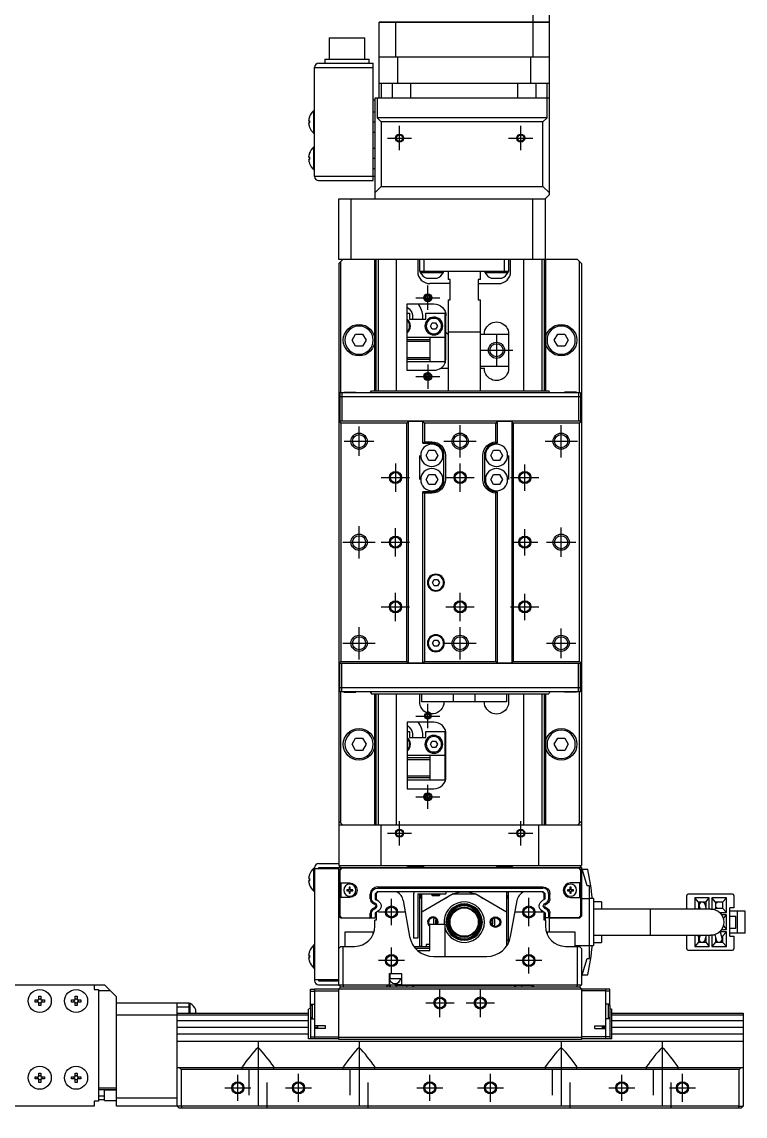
# Model space of a CAD drawing. Extents: x 0 to 1558, y -8 to 1234.
# Drawn here: x 589.2 to 768.1, y 397.8 to 668.5 of the extents above; entities that cross this region are included whole.
import ezdxf

# ---------------------------------------------------------------- set-up
doc = ezdxf.new("R2010")
doc.units = 0
doc.header["$LTSCALE"] = 0.5
doc.linetypes.add('CENTER', pattern=[50.8, 31.75, -6.35, 6.35, -6.35])
doc.linetypes.add('DASHED', pattern=[19.05, 12.7, -6.35])
for name, color, linetype in [('MSM_CENTER', 1, 'CENTER'), ('MSM_CONTINUOUS', 7, 'CONTINUOUS'), ('MSM_DASHED', 4, 'DASHED'), ('MSM_NARROW', 5, 'CONTINUOUS')]:
    doc.layers.add(name, color=color, linetype=linetype)

msp = doc.modelspace()

# ---------------------------------------------------------------- linework, layer by layer
at = {"layer": 'MSM_CENTER'}
for p, q in [((682.61, 636.79), (682.61, 642.79)), ((712.61, 636.79), (712.61, 642.79)), ((679.61, 639.79), (685.61, 639.79)), ((709.61, 639.79), (715.61, 639.79)), ((689.61, 597.29), (689.61, 603.29)), ((686.61, 600.29), (692.61, 600.29)), ((706.61, 591.29), (706.61, 583.29)), ((702.61, 587.29), (710.61, 587.29)), ((689.61, 583.79), (689.61, 577.79)), ((686.61, 580.79), (692.61, 580.79)), ((697.61, 560.79), (697.61, 568.79)), ((722.61, 560.79), (722.61, 568.79)), ((672.61, 561.14), (672.61, 568.44)), ((668.96, 564.79), (676.26, 564.79)), ((693.61, 564.79), (701.61, 564.79)), ((718.61, 564.79), (726.61, 564.79)), ((681.61, 559.29), (681.61, 552.29)), ((697.61, 552.29), (697.61, 559.29)), ((713.61, 552.54), (713.61, 559.04)), ((678.11, 555.79), (685.11, 555.79)), ((694.11, 555.79), (701.11, 555.79)), ((710.11, 555.79), (717.11, 555.79)), ((672.61, 535.79), (672.61, 543.79)), ((681.61, 536.29), (681.61, 543.29)), ((713.61, 536.54), (713.61, 543.04)), ((722.61, 536.14), (722.61, 543.44)), ((668.61, 539.79), (676.61, 539.79)), ((678.11, 539.79), (685.11, 539.79)), ((710.36, 539.79), (716.86, 539.79)), ((718.96, 539.79), (726.26, 539.79)), ((681.61, 520.29), (681.61, 527.29)), ((697.61, 520.29), (697.61, 527.29)), ((713.61, 520.54), (713.61, 527.04)), ((678.11, 523.79), (685.11, 523.79)), ((694.11, 523.79), (701.11, 523.79)), ((710.11, 523.79), (717.11, 523.79)), ((672.61, 510.79), (672.61, 518.79)), ((697.61, 510.79), (697.61, 518.79)), ((722.61, 511.14), (722.61, 518.44)), ((668.61, 514.79), (676.61, 514.79)), ((693.61, 514.79), (701.61, 514.79)), ((718.96, 514.79), (726.26, 514.79)), ((689.61, 493.79), (689.61, 499.79)), ((686.61, 496.79), (692.61, 496.79)), ((689.61, 473.79), (689.61, 479.79)), ((686.61, 476.79), (692.61, 476.79)), ((682.61, 464.79), (682.61, 470.79)), ((712.61, 464.79), (712.61, 470.79)), ((679.61, 467.79), (685.61, 467.79)), ((709.61, 467.79), (715.61, 467.79)), ((680.61, 445.06), (680.61, 451.52)), ((714.61, 444.79), (714.61, 451.79)), ((683.84, 448.29), (677.38, 448.29)), ((718.11, 448.29), (711.11, 448.29)), ((680.61, 433.06), (680.61, 439.52)), ((714.61, 433.06), (714.61, 439.52)), ((683.84, 436.29), (677.38, 436.29)), ((717.84, 436.29), (711.38, 436.29)), ((692.61, 422.29), (692.61, 429.29)), ((702.61, 422.29), (702.61, 429.29)), ((689.11, 425.79), (696.11, 425.79)), ((699.11, 425.79), (706.11, 425.79)), ((647.61, 416.29), (647.61, 397.79)), ((672.61, 416.29), (672.61, 397.79)), ((722.61, 416.29), (722.61, 397.79)), ((747.61, 416.29), (747.61, 397.79)), ((642.61, 401.56), (642.61, 408.02)), ((657.61, 401.29), (657.61, 408.29)), ((690.11, 401.56), (690.11, 408.02)), ((705.11, 401.29), (705.11, 408.29)), ((737.61, 401.56), (737.61, 408.02)), ((752.61, 401.29), (752.61, 408.29)), ((639.38, 404.79), (645.84, 404.79)), ((654.38, 404.79), (660.84, 404.79)), ((686.88, 404.79), (693.34, 404.79)), ((701.88, 404.79), (708.34, 404.79)), ((734.38, 404.79), (740.84, 404.79)), ((749.38, 404.79), (755.84, 404.79))]:
    msp.add_line(p, q, dxfattribs=at)
at = {"layer": 'MSM_CONTINUOUS'}
for p, q in [((719.61, 704.79), (719.61, 668.54)), ((715.58, 692.49), (715.58, 668.54)), ((677.61, 668.54), (719.61, 668.54)), ((677.61, 668.49), (719.61, 668.49)), ((677.61, 649.79), (677.61, 668.49)), ((677.66, 668.54), (677.66, 668.49)), ((681.64, 668.49), (681.64, 659.79)), ((681.9, 668.54), (681.9, 668.49)), ((715.33, 668.54), (715.33, 668.49)), ((715.58, 668.49), (715.58, 659.79)), ((719.56, 668.54), (719.56, 668.49)), ((719.61, 668.49), (719.61, 625.79)), ((665.19, 664.59), (674.04, 664.59)), ((665.19, 664.59), (665.19, 659.29)), ((674.04, 659.29), (674.04, 664.59)), ((662.61, 658.29), (676.11, 658.29)), ((664.11, 659.29), (675.11, 659.29)), ((664.11, 659.29), (664.11, 658.29)), ((675.11, 658.29), (675.11, 659.29)), ((676.11, 629.29), (676.11, 658.29)), ((719.61, 659.79), (677.61, 659.79)), ((682.11, 659.79), (682.11, 653.29)), ((715.11, 653.29), (715.11, 659.79)), ((661.61, 630.29), (661.61, 657.29)), ((661.61, 657.29), (676.11, 657.29)), ((719.61, 653.29), (677.61, 653.29)), ((678.11, 653.29), (678.11, 649.79)), ((680.88, 649.79), (680.88, 653.29)), ((685.35, 653.29), (685.35, 649.79)), ((711.88, 649.79), (711.88, 653.29)), ((716.35, 653.29), (716.35, 649.79)), ((719.11, 644.79), (719.11, 653.29)), ((676.11, 649.29), (676.61, 649.29)), ((676.61, 649.79), (719.61, 649.79)), ((676.61, 624.79), (676.61, 649.79)), ((677.11, 649.79), (677.11, 644.79)), ((660.3, 644.95), (660.31, 644.95)), ((661.45, 640.94), (661.45, 646.64)), ((661.61, 646.64), (661.45, 646.64)), ((676.11, 646.29), (676.61, 646.29)), ((677.11, 644.79), (678.11, 643.79)), ((719.11, 644.79), (677.11, 644.79)), ((718.11, 643.79), (719.11, 644.79)), ((660.13, 644.05), (660.31, 644.05)), ((660.31, 643.53), (660.13, 643.53)), ((660.31, 642.64), (660.3, 642.64)), ((660.31, 644.05), (660.31, 643.53)), ((676.11, 643.79), (676.61, 643.79)), ((678.11, 643.79), (678.11, 627.79)), ((718.11, 643.79), (678.11, 643.79)), ((718.11, 627.79), (718.11, 643.79)), ((661.45, 640.94), (661.61, 640.94)), ((676.11, 641.29), (676.61, 641.29)), ((661.45, 631.94), (661.45, 637.64)), ((661.61, 637.64), (661.45, 637.64)), ((676.11, 637.29), (676.61, 637.29)), ((660.13, 635.05), (660.31, 635.05)), ((660.31, 634.53), (660.13, 634.53)), ((660.3, 635.95), (660.31, 635.95)), ((660.31, 633.64), (660.3, 633.64)), ((660.31, 635.05), (660.31, 634.53)), ((676.11, 634.79), (676.61, 634.79)), ((661.45, 631.94), (661.61, 631.94)), ((676.11, 632.29), (676.61, 632.29)), ((676.61, 630.29), (661.61, 630.29)), ((662.61, 629.29), (676.11, 629.29)), ((676.61, 626.29), (678.11, 627.79)), ((678.11, 627.79), (718.11, 627.79)), ((718.11, 627.79), (719.61, 626.29)), ((718.61, 624.79), (719.61, 625.79)), ((667.61, 609.79), (667.61, 624.79)), ((667.61, 624.79), (718.61, 624.79)), ((670.61, 624.79), (670.61, 609.79)), ((715.61, 609.79), (715.61, 624.79)), ((718.61, 624.79), (718.61, 609.79)), ((726.61, 609.79), (667.61, 609.79)), ((668.61, 609.79), (667.61, 608.79)), ((668.11, 576.79), (668.11, 609.29)), ((676.51, 577.29), (676.51, 609.79)), ((676.81, 577.29), (676.81, 609.79)), ((677.32, 609.79), (677.32, 577.29)), ((681.9, 577.29), (681.9, 609.79)), ((687.11, 609.79), (687.11, 606.79)), ((687.61, 606.79), (687.61, 609.79)), ((688.61, 609.79), (688.61, 606.79)), ((708.61, 606.79), (708.61, 609.79)), ((709.61, 609.79), (709.61, 606.79)), ((710.11, 606.79), (710.11, 609.79)), ((713.32, 609.79), (713.32, 577.29)), ((717.91, 577.29), (717.91, 609.79)), ((718.41, 609.79), (718.41, 577.29)), ((718.71, 609.79), (718.71, 577.29)), ((727.11, 609.29), (726.61, 609.79)), ((727.11, 576.79), (727.11, 609.29)), ((727.61, 608.79), (727.11, 609.29)), ((667.61, 608.79), (667.61, 459.79)), ((709.61, 606.79), (687.61, 606.79)), ((687.76, 606.79), (687.76, 606.54)), ((687.76, 606.54), (693.46, 606.54)), ((693.46, 606.54), (693.46, 606.79)), ((694.61, 606.79), (694.61, 604.79)), ((702.61, 604.79), (702.61, 606.79)), ((703.76, 606.79), (703.76, 606.54)), ((703.76, 606.54), (709.46, 606.54)), ((709.46, 606.54), (709.46, 606.79)), ((727.61, 608.79), (727.61, 459.79)), ((689.28, 605.14), (691.95, 605.14)), ((695.11, 603.79), (690.11, 603.79)), ((695.11, 604.79), (694.61, 604.79)), ((695.11, 599.79), (695.11, 604.79)), ((702.61, 604.79), (702.11, 604.79)), ((702.11, 604.79), (702.11, 599.79)), ((702.11, 603.79), (707.11, 603.79)), ((705.28, 605.14), (707.95, 605.14)), ((684.49, 598.79), (691.11, 598.79)), ((684.49, 582.29), (684.49, 598.79)), ((694.61, 599.79), (695.11, 599.79)), ((694.61, 599.79), (694.61, 577.29)), ((702.11, 599.79), (702.61, 599.79)), ((702.61, 577.29), (702.61, 599.79)), ((684.49, 597.99), (684.99, 597.52)), ((684.49, 596.49), (685.11, 596.49)), ((685.11, 596.49), (685.11, 594.99)), ((689.11, 594.99), (689.11, 596.49)), ((689.11, 596.49), (693.81, 596.49)), ((693.81, 596.49), (693.81, 584.49)), ((693.91, 596.87), (693.91, 584.22)), ((694.11, 585.29), (694.11, 595.79)), ((685.11, 594.99), (689.11, 594.99)), ((685.86, 595.5), (685.86, 594.99)), ((688.36, 594.99), (688.36, 595.5)), ((690.25, 593.29), (690.68, 594.04)), ((690.68, 592.54), (690.25, 593.29)), ((690.68, 594.04), (691.55, 594.04)), ((691.01, 595.49), (691.01, 595.19)), ((691.07, 595.49), (691.07, 595.19)), ((691.09, 595.19), (691.09, 595.49)), ((691.55, 594.04), (691.98, 593.29)), ((691.98, 593.29), (691.55, 592.54)), ((670.88, 589.79), (671.75, 591.29)), ((671.75, 591.29), (673.48, 591.29)), ((673.48, 591.29), (674.35, 589.79)), ((693.81, 590.49), (684.49, 590.49)), ((690.11, 590.49), (690.11, 584.49)), ((691.55, 592.54), (690.68, 592.54)), ((694.11, 591.79), (694.61, 591.29)), ((702.61, 591.79), (694.61, 591.79)), ((702.61, 591.29), (709.61, 591.29)), ((709.61, 591.29), (709.61, 582.79)), ((720.88, 589.79), (721.75, 591.29)), ((721.75, 591.29), (723.48, 591.29)), ((723.48, 591.29), (724.35, 589.79)), ((671.75, 588.29), (670.88, 589.79)), ((673.48, 588.29), (671.75, 588.29)), ((674.35, 589.79), (673.48, 588.29)), ((684.49, 589.99), (690.11, 589.99)), ((690.11, 589.49), (684.49, 589.49)), ((721.75, 588.29), (720.88, 589.79)), ((723.48, 588.29), (721.75, 588.29)), ((724.35, 589.79), (723.48, 588.29)), ((684.49, 585.49), (690.11, 585.49)), ((690.11, 584.99), (684.49, 584.99)), ((684.49, 584.49), (693.81, 584.49)), ((691.11, 582.29), (684.49, 582.29)), ((694.61, 582.79), (692.77, 582.79)), ((709.61, 583.29), (702.61, 583.29)), ((703.61, 582.79), (702.61, 582.79)), ((667.86, 576.79), (667.86, 575.79)), ((727.36, 576.79), (667.86, 576.79)), ((668.36, 576.79), (668.36, 575.79)), ((671.81, 576.84), (668.81, 576.84)), ((668.81, 576.84), (668.81, 576.79)), ((671.81, 576.79), (671.81, 576.84)), ((675.38, 576.79), (675.68, 577.29)), ((675.68, 577.29), (719.54, 577.29)), ((719.84, 576.79), (719.54, 577.29)), ((726.41, 576.89), (723.41, 576.89)), ((723.41, 576.89), (723.41, 576.79)), ((726.41, 576.79), (726.41, 576.89)), ((726.86, 576.79), (726.86, 575.79)), ((727.36, 576.79), (727.36, 575.79)), ((667.81, 575.79), (667.81, 569.79)), ((727.41, 575.79), (667.81, 575.79)), ((668.31, 575.79), (668.31, 569.79)), ((726.91, 575.79), (726.91, 569.79)), ((727.41, 575.79), (727.41, 569.79)), ((667.61, 569.79), (668.11, 569.29)), ((667.61, 569.79), (727.61, 569.79)), ((668.11, 569.29), (668.11, 510.29)), ((684.46, 569.29), (668.11, 569.29)), ((684.81, 569.64), (684.46, 569.29)), ((684.46, 510.29), (684.46, 569.29)), ((688.41, 569.64), (684.81, 569.64)), ((684.81, 509.94), (684.81, 569.64)), ((688.76, 569.29), (688.41, 569.64)), ((688.41, 564.29), (688.41, 569.64)), ((706.46, 569.29), (688.76, 569.29)), ((688.76, 569.29), (688.76, 564.64)), ((706.81, 569.64), (706.46, 569.29)), ((706.46, 564.64), (706.46, 569.29)), ((710.41, 569.64), (706.81, 569.64)), ((706.81, 569.64), (706.81, 564.29)), ((710.76, 569.29), (710.41, 569.64)), ((710.41, 569.64), (710.41, 509.94)), ((727.11, 569.29), (710.76, 569.29)), ((710.76, 569.29), (710.76, 510.29)), ((727.11, 569.29), (727.61, 569.79)), ((727.11, 510.29), (727.11, 569.29)), ((688.41, 564.29), (688.76, 564.64)), ((688.41, 564.29), (690.61, 564.29)), ((688.76, 564.64), (690.61, 564.64)), ((706.46, 564.64), (706.81, 564.29)), ((687.61, 555.29), (687.61, 561.29)), ((689.17, 561.29), (689.89, 562.54)), ((689.89, 560.04), (689.17, 561.29)), ((689.89, 562.54), (691.33, 562.54)), ((691.33, 562.54), (692.06, 561.29)), ((692.06, 561.29), (691.33, 560.04)), ((693.61, 555.29), (693.61, 561.29)), ((693.96, 561.29), (693.96, 555.29)), ((703.26, 555.29), (703.26, 561.29)), ((703.61, 561.29), (703.61, 555.29)), ((705.17, 561.29), (705.89, 562.54)), ((705.89, 560.04), (705.17, 561.29)), ((705.89, 562.54), (707.33, 562.54)), ((707.33, 562.54), (708.06, 561.29)), ((708.06, 561.29), (707.33, 560.04)), ((709.61, 561.29), (709.61, 555.29)), ((691.33, 560.04), (689.89, 560.04)), ((707.33, 560.04), (705.89, 560.04)), ((689.17, 555.29), (689.89, 556.54)), ((689.89, 554.04), (689.17, 555.29)), ((689.89, 556.54), (691.33, 556.54)), ((691.33, 556.54), (692.06, 555.29)), ((692.06, 555.29), (691.33, 554.04)), ((705.17, 555.29), (705.89, 556.54)), ((705.89, 554.04), (705.17, 555.29)), ((705.89, 556.54), (707.33, 556.54)), ((707.33, 556.54), (708.06, 555.29)), ((708.06, 555.29), (707.33, 554.04)), ((691.33, 554.04), (689.89, 554.04)), ((707.33, 554.04), (705.89, 554.04)), ((688.41, 552.29), (688.76, 551.94)), ((688.41, 509.94), (688.41, 552.29)), ((690.61, 552.29), (688.41, 552.29)), ((688.76, 551.94), (688.76, 510.29)), ((690.61, 551.94), (688.76, 551.94)), ((706.46, 551.95), (706.81, 552.3)), ((706.46, 510.29), (706.46, 551.95)), ((706.81, 552.3), (706.81, 509.94)), ((690.75, 529.79), (691.18, 530.54)), ((691.18, 529.04), (690.75, 529.79)), ((691.18, 530.54), (692.05, 530.54)), ((692.05, 529.04), (691.18, 529.04)), ((692.05, 530.54), (692.48, 529.79)), ((692.48, 529.79), (692.05, 529.04)), ((690.75, 514.79), (691.18, 515.54)), ((691.18, 514.04), (690.75, 514.79)), ((691.18, 515.54), (692.05, 515.54)), ((692.05, 515.54), (692.48, 514.79)), ((692.48, 514.79), (692.05, 514.04)), ((692.05, 514.04), (691.18, 514.04)), ((668.11, 510.29), (667.61, 509.79)), ((727.41, 509.79), (667.61, 509.79)), ((667.81, 503.79), (667.81, 509.79)), ((668.11, 510.29), (684.46, 510.29)), ((668.31, 503.79), (668.31, 509.79)), ((684.46, 510.29), (684.81, 509.94)), ((684.81, 509.94), (688.41, 509.94)), ((688.41, 509.94), (688.76, 510.29)), ((688.76, 510.29), (706.46, 510.29)), ((706.46, 510.29), (706.81, 509.94)), ((706.81, 509.94), (710.41, 509.94)), ((710.41, 509.94), (710.76, 510.29)), ((710.76, 510.29), (727.11, 510.29)), ((726.91, 503.79), (726.91, 509.79)), ((727.61, 509.79), (726.91, 509.79)), ((727.61, 509.79), (727.11, 510.29)), ((727.41, 503.79), (727.41, 509.79)), ((727.41, 503.79), (667.81, 503.79)), ((667.86, 502.79), (667.86, 503.79)), ((668.36, 502.79), (668.36, 503.79)), ((726.86, 502.79), (726.86, 503.79)), ((727.36, 502.79), (727.36, 503.79)), ((727.36, 502.79), (667.86, 502.79)), ((668.11, 470.29), (668.11, 502.79)), ((668.81, 502.79), (668.81, 502.69)), ((668.81, 502.69), (671.81, 502.69)), ((671.81, 502.69), (671.81, 502.79)), ((675.38, 502.79), (675.68, 502.29)), ((675.68, 502.29), (719.54, 502.29)), ((676.51, 469.79), (676.51, 502.29)), ((676.81, 469.79), (676.81, 502.29)), ((677.32, 502.29), (677.32, 469.79)), ((681.9, 469.79), (681.9, 502.29)), ((687.61, 500.29), (687.61, 502.29)), ((688.11, 500.29), (688.11, 502.29)), ((695.91, 502.29), (695.91, 500.29)), ((701.32, 500.29), (701.32, 502.29)), ((709.11, 502.29), (709.11, 500.29)), ((709.61, 502.29), (709.61, 500.29)), ((713.32, 502.29), (713.32, 469.79)), ((717.91, 469.79), (717.91, 502.29)), ((718.41, 502.29), (718.41, 469.79)), ((718.71, 502.29), (718.71, 469.79)), ((719.84, 502.79), (719.54, 502.29)), ((723.41, 502.79), (723.41, 502.74)), ((723.41, 502.74), (726.41, 502.74)), ((726.41, 502.74), (726.41, 502.79)), ((727.11, 470.29), (727.11, 502.79)), ((709.11, 500.29), (688.11, 500.29)), ((690.48, 497.3), (690.19, 497.32)), ((691.02, 497.32), (690.48, 497.3)), ((691.11, 495.29), (684.49, 495.29)), ((684.49, 495.29), (684.49, 478.79)), ((684.49, 494.49), (684.99, 494.02)), ((684.49, 492.99), (685.11, 492.99)), ((685.11, 492.99), (685.11, 491.49)), ((689.11, 491.49), (689.11, 492.99)), ((689.11, 492.99), (693.81, 492.99)), ((693.81, 492.99), (693.81, 480.99)), ((693.91, 493.37), (693.91, 480.72)), ((670.88, 489.79), (671.75, 491.29)), ((671.75, 491.29), (673.48, 491.29)), ((673.48, 491.29), (674.35, 489.79)), ((685.11, 491.49), (689.11, 491.49)), ((685.86, 492), (685.86, 491.49)), ((688.36, 491.49), (688.36, 492)), ((690.25, 489.79), (690.68, 490.54)), ((690.68, 490.54), (691.55, 490.54)), ((691.01, 491.99), (691.01, 491.69)), ((691.07, 491.99), (691.07, 491.69)), ((691.09, 491.69), (691.09, 491.99)), ((691.55, 490.54), (691.98, 489.79)), ((694.11, 481.79), (694.11, 492.29)), ((720.88, 489.79), (721.75, 491.29)), ((721.75, 491.29), (723.48, 491.29)), ((723.48, 491.29), (724.35, 489.79)), ((671.75, 488.29), (670.88, 489.79)), ((673.48, 488.29), (671.75, 488.29)), ((674.35, 489.79), (673.48, 488.29)), ((690.68, 489.04), (690.25, 489.79)), ((691.55, 489.04), (690.68, 489.04)), ((691.98, 489.79), (691.55, 489.04)), ((721.75, 488.29), (720.88, 489.79)), ((723.48, 488.29), (721.75, 488.29)), ((724.35, 489.79), (723.48, 488.29)), ((693.81, 486.99), (684.49, 486.99)), ((684.49, 486.49), (690.11, 486.49)), ((690.11, 485.99), (684.49, 485.99)), ((690.11, 486.99), (690.11, 480.99)), ((684.49, 481.99), (690.11, 481.99)), ((690.11, 481.49), (684.49, 481.49)), ((684.49, 480.99), (693.81, 480.99)), ((684.49, 478.79), (691.11, 478.79)), ((667.61, 470.79), (668.61, 469.79)), ((727.61, 469.79), (667.61, 469.79)), ((678.11, 459.79), (678.11, 469.79)), ((717.11, 459.79), (717.11, 469.79)), ((726.61, 469.79), (727.11, 470.29)), ((727.11, 470.29), (727.61, 470.79)), ((662.61, 460.29), (667.61, 460.29)), ((661.45, 453.44), (661.45, 459.14)), ((661.61, 459.14), (661.45, 459.14)), ((661.61, 459.29), (661.61, 431.29)), ((661.61, 459.09), (667.61, 459.09)), ((662.61, 459.29), (727.61, 459.29)), ((662.61, 459.29), (662.61, 459.09)), ((662.61, 459.18), (667.61, 459.18)), ((667.61, 459.79), (727.61, 459.79)), ((668.11, 459.79), (667.61, 459.29)), ((667.61, 430.3), (667.61, 459.29)), ((668.31, 459.29), (667.81, 458.79)), ((667.81, 458.79), (667.81, 447.39)), ((668.36, 459.19), (667.86, 458.69)), ((667.86, 458.69), (667.86, 455.49)), ((668.36, 459.19), (726.86, 459.19)), ((684.46, 459.79), (684.81, 459.44)), ((684.81, 459.44), (688.41, 459.44)), ((688.41, 459.44), (688.76, 459.79)), ((706.46, 459.79), (706.81, 459.44)), ((706.81, 459.44), (710.41, 459.44)), ((710.41, 459.44), (710.76, 459.79)), ((726.86, 459.19), (727.36, 458.69)), ((726.91, 459.29), (727.41, 458.79)), ((727.61, 459.29), (727.11, 459.79)), ((727.36, 458.69), (727.36, 455.49)), ((727.41, 458.79), (727.41, 447.39)), ((727.61, 459.29), (727.61, 447.29)), ((729.18, 458.79), (727.86, 458.79)), ((729.01, 454.79), (727.92, 458.62)), ((660.13, 456.55), (660.31, 456.55)), ((660.31, 456.03), (660.13, 456.03)), ((660.3, 457.45), (660.31, 457.45)), ((660.31, 455.14), (660.3, 455.14)), ((660.31, 456.55), (660.31, 456.03)), ((667.86, 455.49), (670.31, 455.49)), ((668.06, 455.49), (668.06, 451.89)), ((727.36, 455.49), (724.91, 455.49)), ((727.16, 455.49), (727.16, 451.89)), ((661.45, 453.44), (661.61, 453.44)), ((670.19, 453.82), (669.56, 453.82)), ((669.56, 453.82), (669.56, 453.57)), ((669.56, 453.57), (670.19, 453.57)), ((670.44, 454.44), (670.19, 454.44)), ((670.19, 454.44), (670.19, 453.82)), ((670.19, 453.57), (670.19, 452.94)), ((670.19, 452.94), (670.44, 452.94)), ((670.44, 453.82), (670.44, 454.44)), ((671.06, 453.82), (670.44, 453.82)), ((670.44, 452.94), (670.44, 453.57)), ((670.44, 453.57), (671.06, 453.57)), ((671.06, 453.57), (671.06, 453.82)), ((675.38, 451.56), (675.38, 452.72)), ((675.68, 451.56), (675.68, 452.72)), ((677.11, 453.29), (676.61, 452.79)), ((676.61, 452.79), (676.61, 451.4)), ((676.81, 452.79), (676.81, 451.4)), ((718.11, 453.29), (677.11, 453.29)), ((677.18, 454.52), (718.04, 454.52)), ((677.18, 454.22), (718.04, 454.22)), ((686.11, 452.79), (686.11, 441.79)), ((687.11, 452.79), (694.11, 452.79)), ((687.11, 452.79), (687.11, 441.79)), ((687.61, 439.79), (687.61, 452.79)), ((688.11, 439.79), (688.11, 452.79)), ((695.91, 452.79), (688.11, 448.29)), ((690.61, 452.79), (690.61, 452.49)), ((690.61, 452.49), (692.61, 452.49)), ((690.61, 452.49), (690.81, 452.29)), ((692.41, 452.29), (690.81, 452.29)), ((692.41, 452.29), (692.61, 452.49)), ((692.61, 452.49), (692.61, 452.79)), ((694.11, 453.29), (694.11, 452.79)), ((695.91, 452.79), (701.32, 452.79)), ((709.11, 448.29), (701.32, 452.79)), ((709.11, 453.29), (709.11, 439.84)), ((709.61, 440.7), (709.61, 453.29)), ((718.61, 452.79), (718.11, 453.29)), ((718.41, 451.4), (718.41, 452.79)), ((718.61, 451.52), (718.61, 452.79)), ((719.54, 451.56), (719.54, 452.72)), ((719.84, 451.56), (719.84, 452.72)), ((724.79, 453.82), (724.16, 453.82)), ((724.16, 453.82), (724.16, 453.57)), ((724.16, 453.57), (724.79, 453.57)), ((725.04, 454.44), (724.79, 454.44)), ((724.79, 454.44), (724.79, 453.82)), ((724.79, 453.57), (724.79, 452.94)), ((724.79, 452.94), (725.04, 452.94)), ((725.04, 453.82), (725.04, 454.44)), ((725.66, 453.82), (725.04, 453.82)), ((725.04, 452.94), (725.04, 453.57)), ((725.04, 453.57), (725.66, 453.57)), ((725.66, 453.57), (725.66, 453.82)), ((729.61, 454.79), (729.01, 454.79)), ((729.61, 436.79), (729.61, 454.79)), ((753.71, 449.04), (753.71, 452.39)), ((765.01, 452.69), (754.01, 452.69)), ((765.31, 452.39), (765.31, 449.29)), ((667.81, 450.14), (667.86, 450.14)), ((667.86, 451.89), (667.86, 447.39)), ((670.31, 451.89), (667.86, 451.89)), ((676.54, 450.14), (676.03, 450.43)), ((676.03, 449.16), (676.54, 449.45)), ((676.69, 450.4), (676.18, 450.69)), ((677.17, 451.19), (676.61, 451.52)), ((676.81, 451.4), (677.17, 451.19)), ((683.55, 451.12), (685.11, 442.25)), ((710.11, 442.25), (711.68, 451.12)), ((718.05, 451.19), (718.61, 451.52)), ((718.05, 451.19), (718.41, 451.4)), ((718.54, 450.4), (719.04, 450.69)), ((718.69, 450.14), (719.19, 450.43)), ((719.19, 449.16), (718.69, 449.45)), ((724.91, 451.89), (727.36, 451.89)), ((727.36, 451.89), (727.36, 447.39)), ((727.41, 450.14), (727.36, 450.14)), ((729.61, 451.57), (727.61, 451.57)), ((730.61, 451.61), (729.61, 451.61)), ((730.61, 451.61), (730.61, 439.97)), ((732.61, 450.79), (730.61, 450.79)), ((732.61, 450.79), (732.61, 449.04)), ((759.26, 451.79), (755.71, 451.79)), ((755.71, 451.79), (755.71, 449.04)), ((756.61, 450.74), (755.71, 451.79)), ((756.61, 450.74), (756.61, 449.24)), ((758.36, 450.74), (756.61, 450.74)), ((756.61, 450.37), (756.99, 450.74)), ((756.9, 449.33), (756.61, 449.62)), ((756.77, 449.78), (756.99, 449.04)), ((758.55, 449.04), (758.21, 450.21)), ((758.36, 450.74), (759.26, 451.79)), ((758.36, 450.74), (758.36, 449.68)), ((759.26, 449.04), (759.26, 451.79)), ((759.86, 451.79), (759.86, 449.03)), ((760.81, 450.74), (759.86, 451.79)), ((763.51, 451.79), (759.86, 451.79)), ((762.56, 450.74), (760.81, 450.74)), ((760.81, 450.74), (760.81, 449.24)), ((760.81, 450.37), (761.19, 450.74)), ((761.19, 449.24), (760.81, 449.62)), ((762.56, 450.74), (763.51, 451.79)), ((762.56, 450.74), (762.56, 449.24)), ((763.51, 448.19), (763.51, 451.79)), ((667.61, 447.29), (668.11, 446.79)), ((667.81, 449.44), (667.86, 449.44)), ((667.81, 447.39), (668.31, 446.89)), ((667.86, 447.39), (668.36, 446.89)), ((668.71, 446.79), (668.11, 446.79)), ((668.31, 446.89), (676.61, 446.89)), ((675.14, 446.79), (669.51, 446.79)), ((675.14, 446.79), (675.36, 446.89)), ((675.38, 446.89), (675.38, 448.03)), ((675.68, 446.89), (675.68, 448.03)), ((676.18, 448.9), (676.69, 449.19)), ((677.17, 448.39), (676.61, 448.07)), ((676.61, 448.07), (676.61, 446.89)), ((677.17, 448.39), (676.81, 448.19)), ((676.81, 448.19), (676.81, 446.29)), ((718.61, 448.07), (718.05, 448.39)), ((718.41, 448.19), (718.05, 448.39)), ((718.41, 446.29), (718.41, 448.19)), ((719.04, 448.9), (718.54, 449.19)), ((718.61, 448.07), (718.61, 446.29)), ((726.91, 446.89), (718.61, 446.89)), ((719.54, 446.89), (719.54, 448.03)), ((719.61, 446.89), (719.61, 443.29)), ((719.84, 446.89), (719.84, 448.03)), ((719.87, 446.89), (720.09, 446.79)), ((727.11, 446.79), (720.09, 446.79)), ((727.36, 447.39), (726.86, 446.89)), ((727.41, 447.39), (726.91, 446.89)), ((727.11, 446.79), (727.61, 447.29)), ((727.41, 449.44), (727.36, 449.44)), ((759.61, 449.04), (730.61, 449.04)), ((744.61, 449.04), (744.61, 442.54)), ((756.61, 449.24), (756.44, 449.04)), ((756.61, 449.24), (756.93, 449.24)), ((760.81, 449.24), (760.52, 448.92)), ((760.81, 449.24), (762.56, 449.24)), ((761.8, 448.19), (763.51, 448.19)), ((763.51, 447.59), (762.32, 447.59)), ((762.56, 449.24), (763.51, 448.19)), ((762.73, 446.73), (763.51, 447.59)), ((763.51, 443.99), (763.51, 447.59)), ((765.31, 449.29), (764.31, 449.29)), ((764.31, 442.29), (764.31, 449.29)), ((768.11, 448.49), (764.31, 448.49)), ((764.31, 447.29), (765.81, 447.29)), ((765.81, 444.29), (765.81, 447.29)), ((766.2, 443.09), (766.2, 448.49)), ((768.11, 443.09), (768.11, 448.49)), ((676.51, 444.79), (676.51, 446.29)), ((676.81, 446.29), (676.51, 446.29)), ((690.11, 438.79), (690.11, 445.29)), ((690.11, 445.29), (693.81, 445.29)), ((693.81, 445.29), (693.81, 437.29)), ((718.71, 446.29), (718.41, 446.29)), ((718.71, 446.29), (718.71, 444.79)), ((762.73, 444.86), (763.51, 443.99)), ((764.31, 444.29), (765.81, 444.29)), ((676.11, 443.29), (669.11, 443.29)), ((669.11, 443.29), (669.11, 439.79)), ((676.11, 442.84), (676.11, 443.29)), ((687.11, 441.79), (686.11, 441.79)), ((726.11, 443.29), (719.11, 443.29)), ((719.11, 443.29), (719.11, 442.84)), ((726.11, 439.79), (726.11, 443.29)), ((730.61, 442.54), (759.61, 442.54)), ((732.61, 442.54), (732.61, 440.79)), ((753.71, 439.19), (753.71, 442.54)), ((755.71, 442.54), (755.71, 439.79)), ((756.61, 442.34), (756.44, 442.54)), ((756.93, 442.34), (756.61, 442.34)), ((756.61, 442.34), (756.61, 440.84)), ((756.61, 441.97), (756.9, 442.26)), ((756.99, 442.54), (756.77, 441.81)), ((758.21, 441.38), (758.55, 442.54)), ((758.36, 441.91), (758.36, 440.84)), ((759.26, 439.79), (759.26, 442.54)), ((759.86, 442.55), (759.86, 439.79)), ((760.65, 442.53), (760.52, 442.67)), ((760.6, 442.7), (760.97, 441.39)), ((760.81, 441.94), (760.81, 440.84)), ((762.41, 441.8), (761.93, 443.52)), ((763.51, 443.39), (761.96, 443.39)), ((762.26, 442.34), (762.56, 442.34)), ((762.32, 443.99), (763.51, 443.99)), ((762.56, 442.34), (763.51, 443.39)), ((762.56, 442.34), (762.56, 440.84)), ((763.51, 439.79), (763.51, 443.39)), ((768.11, 443.09), (764.31, 443.09)), ((764.31, 442.29), (765.31, 442.29)), ((765.31, 442.29), (765.31, 439.19)), ((661.45, 434.44), (661.45, 440.14)), ((661.61, 440.14), (661.45, 440.14)), ((667.61, 439.29), (668.11, 439.79)), ((668.11, 439.79), (671.51, 439.79)), ((668.61, 439.79), (668.61, 430.29)), ((686.15, 439.79), (690.11, 439.79)), ((690.11, 439.29), (686.55, 439.29)), ((687.05, 438.79), (690.11, 438.79)), ((690.11, 440.29), (689.21, 440.29)), ((689.21, 440.29), (689.21, 439.79)), ((709.61, 441.29), (709.11, 441.29)), ((723.71, 439.79), (727.11, 439.79)), ((726.11, 440.01), (729.61, 440.01)), ((726.61, 430.29), (726.61, 439.79)), ((727.11, 439.79), (727.61, 439.29)), ((727.61, 439.29), (727.61, 430.3)), ((729.61, 439.97), (730.61, 439.97)), ((730.61, 440.79), (732.61, 440.79)), ((754.01, 438.89), (765.01, 438.89)), ((756.61, 440.84), (755.71, 439.79)), ((755.71, 439.79), (759.26, 439.79)), ((756.99, 440.84), (756.61, 441.22)), ((756.61, 440.84), (758.36, 440.84)), ((758.36, 440.84), (759.26, 439.79)), ((760.81, 440.84), (759.86, 439.79)), ((759.86, 439.79), (763.51, 439.79)), ((761.19, 440.84), (760.81, 441.22)), ((760.81, 440.84), (762.56, 440.84)), ((762.56, 440.84), (763.51, 439.79)), ((660.13, 437.55), (660.31, 437.55)), ((660.31, 437.03), (660.13, 437.03)), ((660.3, 438.45), (660.31, 438.45)), ((660.31, 436.14), (660.3, 436.14)), ((660.31, 437.55), (660.31, 437.03)), ((691.02, 437.29), (704.2, 437.29)), ((727.92, 432.97), (729.01, 436.79)), ((729.01, 436.79), (729.61, 436.79)), ((661.45, 434.44), (661.61, 434.44)), ((667.61, 431.49), (661.61, 431.49)), ((662.61, 431.49), (662.61, 431.29)), ((662.61, 431.29), (667.61, 431.29)), ((680.11, 433.09), (683.11, 433.09)), ((680.11, 430.39), (680.11, 433.09)), ((680.55, 430.9), (680.11, 431.36)), ((680.11, 431.29), (680.18, 431.29)), ((680.21, 430.59), (680.11, 430.69)), ((680.11, 430.59), (680.21, 430.59)), ((680.21, 430.39), (680.21, 430.59)), ((680.31, 431.79), (680.31, 433.09)), ((683.11, 431.79), (680.31, 431.79)), ((681.62, 430.5), (681.51, 430.39)), ((682.57, 431.16), (682.91, 431.79)), ((682.85, 431.69), (683.11, 431.69)), ((683.11, 433.09), (683.11, 430.39)), ((727.86, 432.79), (729.18, 432.79)), ((580.11, 430.29), (609.61, 430.29)), ((607.11, 430.29), (607.11, 429.09)), ((607.11, 429.09), (608.11, 429.09)), ((608.11, 429.09), (608.11, 401.49)), ((611.11, 428.79), (608.11, 428.79)), ((612.61, 427.29), (609.61, 430.29)), ((660.61, 429.19), (661.61, 429.19)), ((660.61, 425.19), (660.61, 429.19)), ((660.61, 428.69), (661.61, 428.69)), ((661.61, 429.29), (661.61, 416.89)), ((661.61, 429.29), (733.61, 429.29)), ((661.61, 428.79), (667.61, 428.79)), ((662.61, 430.29), (681.51, 430.29)), ((667.61, 429.29), (668.11, 429.79)), ((667.61, 416.79), (667.61, 429.29)), ((668.11, 429.79), (727.11, 429.79)), ((668.82, 429.79), (668.61, 430.29)), ((679.61, 430.09), (679.31, 429.79)), ((679.81, 430.09), (679.61, 430.09)), ((679.81, 430.09), (680.01, 430.29)), ((680.01, 430.29), (680.11, 430.39)), ((680.11, 430.39), (680.21, 430.39)), ((681.51, 430.39), (683.11, 430.39)), ((681.51, 430.39), (681.51, 430.19)), ((681.51, 430.19), (683.31, 430.19)), ((681.86, 429.79), (681.86, 430.19)), ((683.11, 430.39), (683.21, 430.29)), ((683.21, 430.29), (727.61, 430.29)), ((683.21, 430.29), (683.41, 430.09)), ((715.61, 430.09), (683.41, 430.09)), ((684.36, 430.09), (684.36, 429.79)), ((712.86, 429.79), (712.86, 430.09)), ((715.36, 430.09), (715.36, 429.79)), ((715.91, 429.79), (715.61, 430.09)), ((726.61, 430.29), (726.41, 429.79)), ((727.11, 429.79), (727.61, 429.29)), ((727.61, 429.29), (727.61, 416.79)), ((733.61, 428.79), (727.61, 428.79)), ((733.61, 429.29), (733.61, 416.89)), ((734.61, 429.19), (733.61, 429.19)), ((734.61, 428.69), (733.61, 428.69)), ((734.61, 425.19), (734.61, 429.19)), ((592.46, 426.03), (592.46, 426.55)), ((592.46, 426.55), (593.35, 426.55)), ((593.35, 426.03), (592.46, 426.03)), ((593.09, 426.03), (593.09, 426.55)), ((593.35, 427.45), (593.87, 427.45)), ((593.35, 426.55), (593.35, 427.45)), ((593.35, 426.81), (593.87, 426.81)), ((593.35, 425.14), (593.35, 426.03)), ((593.87, 425.78), (593.35, 425.78)), ((593.87, 425.14), (593.35, 425.14)), ((593.87, 427.45), (593.87, 426.55)), ((593.87, 426.55), (594.77, 426.55)), ((593.87, 426.03), (593.87, 425.14)), ((594.77, 426.03), (593.87, 426.03)), ((594.13, 426.55), (594.13, 426.03)), ((594.77, 426.55), (594.77, 426.03)), ((601.46, 426.03), (601.46, 426.55)), ((601.46, 426.55), (602.35, 426.55)), ((602.35, 426.03), (601.46, 426.03)), ((602.09, 426.03), (602.09, 426.55)), ((602.35, 427.45), (602.87, 427.45)), ((602.35, 426.55), (602.35, 427.45)), ((602.35, 426.81), (602.87, 426.81)), ((602.35, 425.14), (602.35, 426.03)), ((602.87, 425.78), (602.35, 425.78)), ((602.87, 425.14), (602.35, 425.14)), ((602.87, 427.45), (602.87, 426.55)), ((602.87, 426.55), (603.77, 426.55)), ((602.87, 426.03), (602.87, 425.14)), ((603.77, 426.03), (602.87, 426.03)), ((603.13, 426.55), (603.13, 426.03)), ((603.77, 426.55), (603.77, 426.03)), ((612.61, 400.29), (612.61, 427.29)), ((612.61, 425.79), (630.61, 425.79)), ((627.61, 400.29), (627.61, 425.79)), ((630.61, 423.29), (630.61, 425.79)), ((630.86, 425.64), (630.61, 425.64)), ((630.86, 423.29), (630.86, 425.64)), ((660.51, 425.19), (660.51, 424.46)), ((661.01, 425.19), (660.51, 425.19)), ((660.56, 425.19), (660.56, 422.19)), ((660.61, 425.49), (661.61, 425.49)), ((661.01, 425.49), (661.01, 421.89)), ((734.61, 425.49), (733.61, 425.49)), ((734.21, 425.49), (734.21, 421.89)), ((734.71, 425.19), (734.21, 425.19)), ((734.71, 422.19), (734.71, 425.19)), ((627.61, 422.79), (612.61, 422.79)), ((630.61, 424.79), (627.61, 424.79)), ((627.61, 423.29), (660.11, 423.29)), ((660.11, 422.79), (627.61, 422.79)), ((632.26, 423.29), (632.26, 424.13)), ((660.56, 424.49), (660.11, 424.22)), ((660.11, 416.89), (660.11, 424.22)), ((734.71, 424.46), (735.11, 424.22)), ((735.11, 416.89), (735.11, 424.22)), ((735.11, 423.29), (767.61, 423.29)), ((767.61, 422.79), (735.11, 422.79)), ((767.61, 423.29), (767.61, 400.29)), ((660.11, 421.4), (627.61, 421.4)), ((627.61, 419.79), (660.11, 419.79)), ((660.56, 422.19), (661.01, 422.19)), ((660.61, 422.19), (660.61, 416.89)), ((660.61, 421.89), (661.61, 421.89)), ((664.31, 420.14), (661.61, 420.14)), ((661.61, 419.79), (662.41, 419.79)), ((662.41, 419.44), (662.41, 420.14)), ((664.31, 419.44), (664.31, 420.14)), ((730.91, 420.14), (733.61, 420.14)), ((730.91, 419.44), (730.91, 420.14)), ((732.81, 419.44), (732.81, 420.14)), ((732.81, 419.79), (733.61, 419.79)), ((734.61, 421.89), (733.61, 421.89)), ((734.21, 422.19), (734.71, 422.19)), ((734.61, 422.19), (734.61, 416.89)), ((767.61, 421.4), (735.11, 421.4)), ((735.11, 419.79), (767.61, 419.79)), ((627.61, 418.19), (660.11, 418.19)), ((660.61, 417.39), (667.61, 417.39)), ((664.31, 419.44), (661.61, 419.44)), ((667.61, 417.29), (727.61, 417.29)), ((734.61, 417.39), (727.61, 417.39)), ((730.91, 419.44), (733.61, 419.44)), ((735.11, 418.19), (767.61, 418.19)), ((767.61, 416.29), (627.61, 416.29)), ((667.61, 416.89), (660.11, 416.89)), ((727.61, 416.79), (667.61, 416.79)), ((735.11, 416.89), (727.61, 416.89)), ((627.61, 409.79), (767.61, 409.79)), ((628.11, 409.79), (628.61, 409.29)), ((766.61, 409.29), (628.61, 409.29)), ((628.61, 409.29), (628.61, 400.3)), ((643.71, 409.92), (643.74, 410.04)), ((643.87, 409.79), (643.71, 409.92)), ((651.35, 409.79), (651.51, 409.92)), ((651.51, 409.92), (651.49, 410.04)), ((668.71, 409.92), (668.74, 410.04)), ((668.87, 409.79), (668.71, 409.92)), ((676.35, 409.79), (676.51, 409.92)), ((676.51, 409.92), (676.49, 410.04)), ((718.71, 409.92), (718.74, 410.04)), ((718.87, 409.79), (718.71, 409.92)), ((726.35, 409.79), (726.51, 409.92)), ((726.51, 409.92), (726.49, 410.04)), ((743.71, 409.92), (743.74, 410.04)), ((743.87, 409.79), (743.71, 409.92)), ((751.35, 409.79), (751.51, 409.92)), ((751.51, 409.92), (751.49, 410.04)), ((766.61, 409.29), (767.11, 409.79)), ((766.61, 400.3), (766.61, 409.29)), ((592.46, 407.03), (592.46, 407.55)), ((592.46, 407.55), (593.35, 407.55)), ((593.35, 407.03), (592.46, 407.03)), ((593.09, 407.03), (593.09, 407.55)), ((593.35, 408.45), (593.87, 408.45)), ((593.35, 407.55), (593.35, 408.45)), ((593.35, 407.81), (593.87, 407.81)), ((593.35, 406.14), (593.35, 407.03)), ((593.87, 406.78), (593.35, 406.78)), ((593.87, 406.14), (593.35, 406.14)), ((593.87, 408.45), (593.87, 407.55)), ((593.87, 407.55), (594.77, 407.55)), ((594.77, 407.03), (593.87, 407.03)), ((593.87, 407.03), (593.87, 406.14)), ((594.13, 407.55), (594.13, 407.03)), ((594.77, 407.55), (594.77, 407.03)), ((601.46, 407.03), (601.46, 407.55)), ((601.46, 407.55), (602.35, 407.55)), ((602.35, 407.03), (601.46, 407.03)), ((602.09, 407.03), (602.09, 407.55)), ((602.35, 408.45), (602.87, 408.45)), ((602.35, 407.55), (602.35, 408.45)), ((602.35, 407.81), (602.87, 407.81)), ((602.35, 406.14), (602.35, 407.03)), ((602.87, 406.78), (602.35, 406.78)), ((602.87, 406.14), (602.35, 406.14)), ((602.87, 408.45), (602.87, 407.55)), ((602.87, 407.55), (603.77, 407.55)), ((602.87, 407.03), (602.87, 406.14)), ((603.77, 407.03), (602.87, 407.03)), ((603.13, 407.55), (603.13, 407.03)), ((603.77, 407.55), (603.77, 407.03)), ((608.11, 404.79), (612.61, 404.79)), ((612.61, 404.29), (608.11, 404.29)), ((609.61, 401.69), (609.61, 404.19)), ((612.61, 404.19), (609.61, 404.19)), ((608.11, 401.49), (607.11, 401.49)), ((607.11, 401.49), (607.11, 400.29)), ((608.11, 402.79), (609.61, 402.79)), ((609.61, 401.79), (608.11, 401.79)), ((609.61, 401.69), (612.61, 401.69)), ((612.61, 402.29), (627.61, 402.29)), ((607.11, 400.29), (580.11, 400.29)), ((628.61, 400.29), (612.61, 400.29)), ((627.61, 400.29), (628.11, 399.79)), ((767.11, 399.79), (628.11, 399.79)), ((628.61, 400.3), (766.61, 400.3)), ((766.62, 400.29), (767.61, 400.29)), ((767.11, 399.79), (767.61, 400.29))]:
    msp.add_line(p, q, dxfattribs=at)
for centre, radius in [((682.61, 639.79), 0.783), ((712.61, 639.79), 0.783), ((689.61, 600.29), 0.783), ((689.61, 600.29), 0.5), ((672.61, 589.79), 3.9), ((722.61, 589.79), 3.9), ((706.61, 587.29), 1.62), ((689.61, 580.79), 0.783), ((689.61, 580.79), 0.5), ((672.61, 564.79), 1.62), ((697.61, 564.79), 1.62), ((722.61, 564.79), 1.62), ((681.61, 555.79), 1.23), ((697.61, 555.79), 1.23), ((713.61, 555.79), 1.23), ((672.61, 539.79), 1.62), ((681.61, 539.79), 1.23), ((713.61, 539.79), 1.23), ((722.61, 539.79), 1.62), ((681.61, 523.79), 1.23), ((697.61, 523.79), 1.23), ((713.61, 523.79), 1.23), ((672.61, 514.79), 1.62), ((697.61, 514.79), 1.62), ((722.61, 514.79), 1.62), ((689.61, 496.79), 0.783), ((689.61, 496.79), 0.5), ((672.61, 489.79), 3.9), ((722.61, 489.79), 3.9), ((689.61, 476.79), 0.783), ((689.61, 476.79), 0.5), ((682.61, 467.79), 0.783), ((712.61, 467.79), 0.783), ((680.61, 448.29), 1.23), ((698.61, 445.79), 3.7), ((714.61, 448.29), 1.23), ((706.36, 445.79), 1.06), ((680.61, 436.29), 1.23), ((714.61, 436.29), 1.23), ((593.61, 426.29), 2.85), ((602.61, 426.29), 2.85), ((692.61, 425.79), 1.23), ((702.61, 425.79), 1.23), ((593.61, 407.29), 2.85), ((602.61, 407.29), 2.85), ((642.61, 404.79), 1.23), ((657.61, 404.79), 1.23), ((690.11, 404.79), 1.23), ((705.11, 404.79), 1.23), ((737.61, 404.79), 1.23), ((752.61, 404.79), 1.23)]:
    msp.add_circle(centre, radius, dxfattribs=at)
at = {"layer": 'MSM_CONTINUOUS', "extrusion": (0, 0, -1)}
for centre, radius in [((-672.61, 589.79), 3.5), ((-691.11, 593.29), 1.9), ((-722.61, 589.79), 3.5), ((-690.61, 561.29), 2.75), ((-706.61, 561.29), 2.75), ((-690.61, 555.29), 2.75), ((-706.61, 555.29), 2.75), ((-691.61, 529.79), 2.1), ((-691.61, 529.79), 1.9), ((-691.61, 514.79), 2.1), ((-691.61, 514.79), 1.9), ((-672.61, 489.79), 3.5), ((-722.61, 489.79), 3.5), ((-691.11, 489.79), 1.9), ((-670.31, 453.69), 1.5), ((-724.91, 453.69), 1.5), ((-698.61, 445.79), 4.5), ((-698.61, 445.79), 4.3), ((-698.61, 445.79), 4)]:
    msp.add_circle(centre, radius, dxfattribs=at)
at = {"layer": 'MSM_CONTINUOUS'}
for centre, radius, start, end in [((662.61, 657.29), 1, 90, 180), ((663.81, 643.79), 3.69, 161.762, 175.9605), ((663.81, 643.79), 3.7, 129.6218, 161.7427), ((663.81, 643.79), 3.69, 184.0395, 198.238), ((663.81, 643.79), 3.7, 198.2573, 230.3782), ((663.81, 634.79), 3.7, 129.6218, 161.7427), ((663.81, 634.79), 3.69, 161.762, 175.9605), ((663.81, 634.79), 3.69, 184.0395, 198.238), ((663.81, 634.79), 3.7, 198.2573, 230.3782), ((662.61, 630.29), 1, 180, 270), ((690.11, 606.79), 3, 180.0028, 269.9972), ((690.61, 608.11), 3.25, 208.7266, 245.6996), ((690.61, 608.11), 3.25, 294.3004, 331.2734), ((706.61, 608.11), 3.25, 208.7266, 245.6996), ((707.11, 606.79), 3, 270, 0), ((706.61, 608.11), 3.25, 294.3004, 331.2734), ((683.1, 595.51), 5.26, 359.9864, 38.6744), ((683.11, 593.29), 2.2, 308.6939, 51.3061), ((691.11, 593.29), 2.2, 91.0939, 90.599), ((691.11, 585.29), 3, 303.5573, 0), ((690.61, 561.29), 3, 0, 90), ((706.61, 561.29), 3, 86.1774, 180), ((690.61, 555.29), 3, 270, 0), ((706.61, 555.29), 3, 180, 273.8226), ((683.1, 492.01), 5.26, 359.9864, 38.6744), ((691.11, 492.29), 3, 0, 90), ((683.11, 489.79), 2.2, 308.6939, 51.3061), ((691.11, 489.79), 2.2, 91.0939, 90.599), ((691.11, 481.79), 3, 270, 0), ((662.61, 459.29), 1, 90, 180), ((663.81, 456.29), 3.7, 129.6218, 161.7427), ((725.03, 457.79), 3, 15.9958, 41.8103), ((670.61, 445.79), 60, 5.5664, 12.5133), ((663.81, 456.29), 3.69, 161.762, 175.9605), ((663.81, 456.29), 3.69, 184.0395, 198.238), ((663.81, 456.29), 3.7, 198.2573, 230.3782), ((724.91, 453.69), 1.8, 90, 270), ((677.18, 452.72), 1.8, 90.0008, 179.9992), ((678.31, 451.79), 1.8, 123.5573, 146.4427), ((680.6, 450.59), 3, 10, 64.1581), ((687.11, 452.79), 1, 150, 180), ((714.63, 450.59), 3, 115.8419, 170), ((716.91, 451.79), 1.8, 33.5573, 56.4427), ((718.04, 452.72), 1.5, 0, 90), ((754.01, 452.39), 0.3, 90, 180), ((765.01, 452.39), 0.3, 0, 90), ((676.68, 451.56), 1.3, 180, 240), ((676.34, 449.79), 0.4, 300.0211, 59.9789), ((676.34, 449.79), 0.7, 300, 60), ((676.41, 449.79), 1.59, 42.5527, 47.4473), ((698.61, 445.79), 5, 196.2602, 185.7391), ((718.81, 449.79), 1.59, 132.5527, 137.4473), ((718.89, 449.79), 0.4, 120.0005, 239.9995), ((718.54, 451.56), 1, 300, 360), ((757.49, 449.99), 0.75, 16.5209, 196.5209), ((676.68, 448.03), 1.3, 120, 180), ((676.41, 449.79), 1.59, 312.5527, 317.4473), ((690.86, 445.79), 1.06, 331.7538, 224.7739), ((718.81, 449.79), 1.59, 222.5527, 227.4473), ((718.54, 448.03), 1, 0, 60), ((671.51, 444.79), 5, 270, 0), ((723.71, 444.79), 5, 180, 270), ((691.02, 443.29), 6, 190, 270), ((704.2, 443.29), 6, 270, 350), ((757.49, 441.59), 0.75, 163.4791, 343.4791), ((761.69, 441.59), 0.75, 195.6242, 15.6242), ((663.81, 437.29), 3.7, 129.6218, 161.7427), ((670.61, 445.79), 60, 347.4867, 354.4336), ((754.01, 439.19), 0.3, 180, 270), ((765.01, 439.19), 0.3, 270, 0), ((663.81, 437.29), 3.69, 161.762, 175.9605), ((663.81, 437.29), 3.69, 184.0395, 198.238), ((663.81, 437.29), 3.7, 198.2573, 230.3782), ((662.61, 431.29), 1, 180, 270), ((725.03, 433.79), 3, 329.3478, 344.0042), ((669.11, 431.29), 1.8, 213.5573, 236.4427), ((726.11, 431.29), 1.8, 303.5573, 326.4427), ((629.3, 422.79), 3.25, 24.3004, 61.2734), ((673.99, 389.34), 36.66, 136.0228, 145.6264), ((621.23, 389.34), 36.66, 34.3736, 43.9772), ((698.99, 389.34), 36.66, 136.0228, 145.6264), ((646.23, 389.34), 36.66, 34.3736, 43.9772), ((748.99, 389.34), 36.66, 136.0228, 145.6264), ((696.23, 389.34), 36.66, 34.3736, 43.9772), ((773.99, 389.34), 36.66, 136.0228, 145.6264), ((721.23, 389.34), 36.66, 34.3736, 43.9772), ((627.11, 401.29), 1.8, 326.251, 326.4427), ((628.02, 399.76), 0.794, 2.4308, 42.2411), ((767.2, 399.76), 0.794, 137.7589, 177.5692), ((768.11, 401.29), 1.8, 213.5573, 213.749)]:
    msp.add_arc(centre, radius, start, end, dxfattribs=at)
at = {"layer": 'MSM_CONTINUOUS', "extrusion": (0, 0, -1)}
for centre, radius, start, end in [((-691.11, 595.79), 3, 90, 180), ((-683.1, 595.51), 2.76, 133.2141, 180.0438), ((-683.11, 593.29), 1.9, 136.3748, 223.6252), ((-706.61, 591.29), 3, 0, 36.5912), ((-706.61, 591.29), 3, 36.5924, 179.9988), ((-691.11, 585.29), 3, 236.4427, 270), ((-706.61, 582.79), 3, 323.4088, 0), ((-706.61, 582.79), 3, 180.003, 323.4058), ((-690.61, 561.29), 3.35, 90, 180), ((-706.61, 561.29), 3.35, 0, 87.4337), ((-690.61, 555.29), 3.35, 180, 270), ((-706.61, 555.29), 3.35, 272.5663, 0), ((-690.61, 500.29), 3, 293.795, 359.9917), ((-690.61, 500.29), 3, 180, 262.1695), ((-706.61, 500.29), 3, 323.4088, 0), ((-706.61, 500.29), 3, 180.003, 323.4058), ((-683.1, 492.01), 2.76, 133.2141, 180.0438), ((-683.11, 489.79), 1.9, 136.3748, 223.6252), ((-670.31, 453.69), 1.8, 90, 270), ((-677.18, 452.72), 1.5, 0, 90), ((-690.61, 452.79), 2.85, 331.3056, 0), ((-698.61, 445.79), 7.5, 51.3689, 128.6311), ((-706.61, 452.79), 2.85, 169.8958, 208.6944), ((-718.04, 452.72), 1.8, 90.0008, 179.9992), ((-676.68, 451.56), 1, 300, 0), ((-676.3, 449.68), 1.75, 100.3698, 120.8353), ((-676.3, 449.68), 1.75, 120, 176.2353), ((-676.3, 449.91), 1.75, 183.7679, 240), ((-676.3, 449.91), 1.75, 183.7647, 240), ((-718.93, 449.68), 1.75, 3.7647, 60), ((-718.93, 449.68), 1.75, 3.7679, 60), ((-718.93, 449.91), 1.75, 300, 356.2321), ((-718.93, 449.91), 1.75, 300, 356.2353), ((-718.89, 449.79), 0.7, 300, 60), ((-718.54, 451.56), 1.3, 180, 240), ((-669.11, 446.49), 0.5, 36.8699, 53.1301), ((-669.11, 446.49), 0.5, 126.8699, 143.1301), ((-676.68, 448.03), 1, 0, 60), ((-698.61, 445.79), 7.5, 356.1774, 7.7202), ((-698.61, 445.79), 7.5, 172.2798, 187.7202), ((-718.54, 448.03), 1.3, 120, 180), ((-759.61, 445.79), 3.25, 90, 270), ((-698.61, 445.79), 7, 356.0238, 5.7908), ((-698.61, 445.79), 7, 174.2092, 185.7908), ((-690.61, 438.79), 2.85, 20.541, 28.6944), ((-681.46, 431.74), 1.25, 208.0949, 23.0739), ((-683.11, 430.29), 3, 350.4059, 360), ((-683.11, 430.29), 2.75, 349.5243, 360), ((-683.11, 430.29), 2.75, 184.1706, 190.4757), ((-683.11, 430.29), 3, 183.8226, 189.5941), ((-714.11, 430.29), 3, 350.4059, 356.1774), ((-714.11, 430.29), 2.75, 349.5243, 355.8294)]:
    msp.add_arc(centre, radius, start, end, dxfattribs=at)
at = {"layer": 'MSM_DASHED'}
for p, q in [((643.71, 409.29), (643.71, 409.92)), ((651.51, 409.29), (643.71, 409.29)), ((645.36, 409.29), (645.36, 399.79)), ((649.86, 399.79), (649.86, 409.29)), ((651.51, 409.29), (651.51, 409.92)), ((668.71, 409.29), (668.71, 409.92)), ((676.51, 409.29), (668.71, 409.29)), ((670.36, 409.29), (670.36, 399.79)), ((674.86, 399.79), (674.86, 409.29)), ((676.51, 409.29), (676.51, 409.92)), ((718.71, 409.29), (718.71, 409.92)), ((726.51, 409.29), (718.71, 409.29)), ((720.36, 409.29), (720.36, 399.79)), ((724.86, 399.79), (724.86, 409.29)), ((726.51, 409.29), (726.51, 409.92)), ((743.71, 409.29), (743.71, 409.92)), ((751.51, 409.29), (743.71, 409.29)), ((745.36, 409.29), (745.36, 399.79)), ((749.86, 399.79), (749.86, 409.29)), ((751.51, 409.29), (751.51, 409.92))]:
    msp.add_line(p, q, dxfattribs=at)
at = {"layer": 'MSM_NARROW'}
for centre, radius in [((682.61, 639.79), 1), ((712.61, 639.79), 1), ((689.61, 600.29), 1), ((706.61, 587.29), 2), ((689.61, 580.79), 1), ((672.61, 564.79), 2), ((697.61, 564.79), 2), ((722.61, 564.79), 2), ((681.61, 555.79), 1.5), ((697.61, 555.79), 1.5), ((713.61, 555.79), 1.5), ((672.61, 539.79), 2), ((722.61, 539.79), 2), ((681.61, 539.79), 1.5), ((713.61, 539.79), 1.5), ((681.61, 523.79), 1.5), ((697.61, 523.79), 1.5), ((713.61, 523.79), 1.5), ((672.61, 514.79), 2), ((697.61, 514.79), 2), ((722.61, 514.79), 2), ((689.61, 476.79), 1), ((682.61, 467.79), 1), ((712.61, 467.79), 1), ((680.61, 448.29), 1.5), ((714.61, 448.29), 1.5), ((698.61, 445.79), 3.5), ((706.36, 445.79), 1.3), ((680.61, 436.29), 1.5), ((714.61, 436.29), 1.5), ((692.61, 425.79), 1.5), ((702.61, 425.79), 1.5), ((642.61, 404.79), 1.5), ((657.61, 404.79), 1.5), ((690.11, 404.79), 1.5), ((705.11, 404.79), 1.5), ((737.61, 404.79), 1.5), ((752.61, 404.79), 1.5)]:
    msp.add_circle(centre, radius, dxfattribs=at)
for centre, radius, start, end in [((689.61, 496.79), 1, 30.1893, 117.9033), ((690.86, 445.79), 1.3, 337.3801, 234.7656)]:
    msp.add_arc(centre, radius, start, end, dxfattribs=at)

doc.saveas('drawing.dxf')
